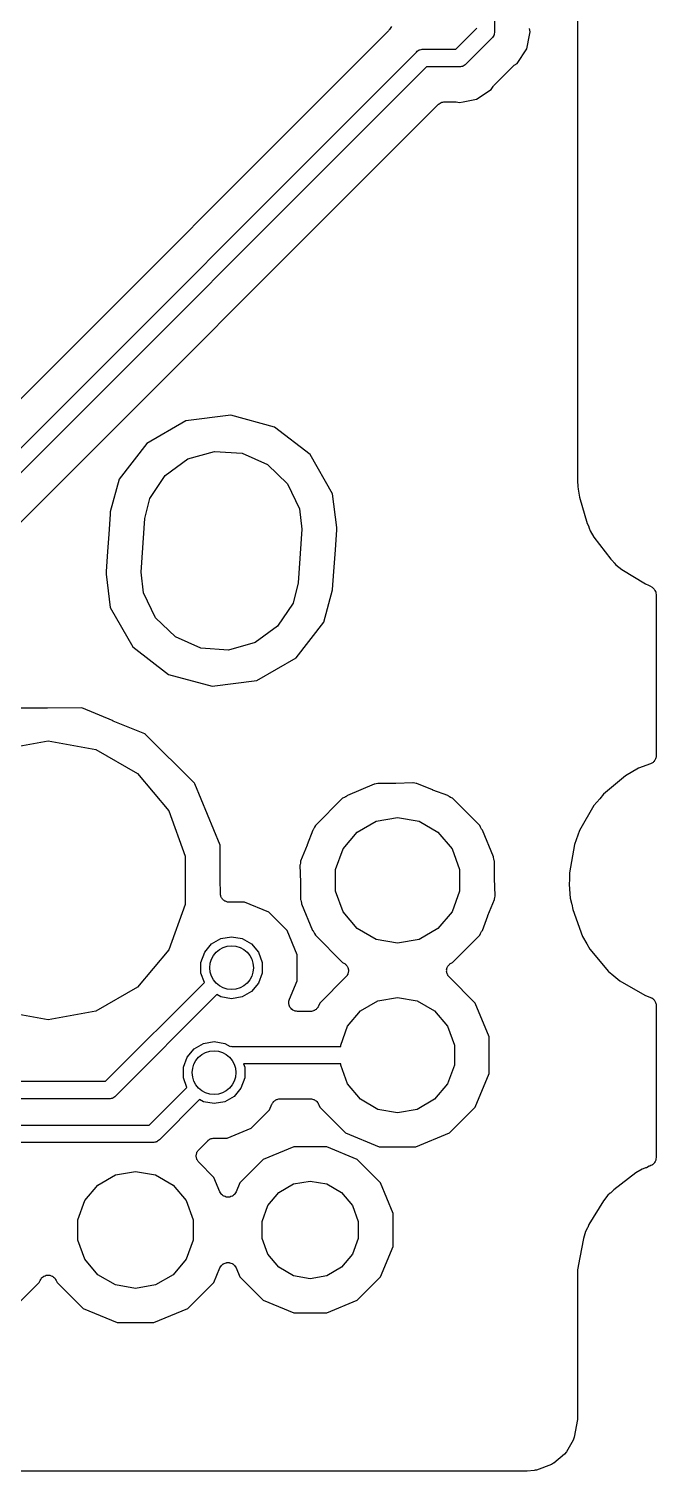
# Model space of a CAD drawing. Extents: x 240.1 to 314.9, y -176.2 to -102.8.
# Drawn here: x 305.79 to 314.91, y -176.23 to -155.27 of the extents above; entities that cross this region are included whole.
import ezdxf

# ---------------------------------------------------------------- set-up
doc = ezdxf.new("R2010")
doc.units = 0
doc.header["$MEASUREMENT"] = 0
doc.layers.add('BLACK', color=7, linetype='CONTINUOUS')

msp = doc.modelspace()

# ---------------------------------------------------------------- linework, layer by layer
at = {"layer": 'BLACK', "linetype": 'CONTINUOUS'}
for p, q in [((312.559, -146.007), (312.559, -155.304)), ((313.767, -154.25), (313.767, -161.853)), ((311.018, -155.294), (304.259, -162.053)), ((311.025, -155.284), (311.018, -155.294)), ((311.034, -155.275), (311.025, -155.284)), ((311.062, -155.232), (311.034, -155.275)), ((311.999, -155.563), (312.305, -155.257)), ((312.559, -155.304), (312.56, -155.321)), ((313.079, -155.31), (313.069, -155.26)), ((313.069, -155.36), (313.079, -155.31)), ((312.518, -155.404), (312.146, -155.776)), ((312.531, -155.393), (312.518, -155.404)), ((312.539, -155.378), (312.531, -155.393)), ((312.549, -155.365), (312.539, -155.378)), ((312.55, -155.359), (312.549, -155.365)), ((312.553, -155.354), (312.55, -155.359)), ((312.556, -155.338), (312.553, -155.354)), ((312.56, -155.321), (312.556, -155.338)), ((313.03, -155.558), (313.069, -155.36)), ((313.069, -155.36), (313.069, -155.36)), ((304.293, -162.738), (311.426, -155.604)), ((311.426, -155.604), (311.437, -155.591)), ((311.437, -155.591), (311.452, -155.583)), ((311.452, -155.583), (311.465, -155.573)), ((311.465, -155.573), (311.471, -155.572)), ((311.471, -155.572), (311.476, -155.569)), ((311.476, -155.569), (311.492, -155.566)), ((311.492, -155.566), (311.509, -155.562)), ((311.509, -155.562), (311.525, -155.563)), ((311.525, -155.563), (311.999, -155.563)), ((312.89, -155.768), (313.03, -155.558)), ((311.573, -155.817), (304.463, -162.926)), ((312.046, -155.817), (311.573, -155.817)), ((312.063, -155.819), (312.046, -155.817)), ((312.079, -155.814), (312.063, -155.819)), ((312.096, -155.811), (312.079, -155.814)), ((312.101, -155.808), (312.096, -155.811)), ((312.106, -155.807), (312.101, -155.808)), ((312.12, -155.797), (312.106, -155.807)), ((312.135, -155.789), (312.12, -155.797)), ((312.146, -155.776), (312.135, -155.789)), ((312.554, -156.086), (312.828, -155.812)), ((312.828, -155.812), (312.838, -155.805)), ((312.838, -155.805), (312.847, -155.796)), ((312.847, -155.796), (312.89, -155.768)), ((312.3, -156.288), (312.51, -156.148)), ((312.51, -156.148), (312.538, -156.105)), ((312.538, -156.105), (312.547, -156.096)), ((312.547, -156.096), (312.554, -156.086)), ((311.746, -156.362), (311.75, -156.359)), ((311.75, -156.359), (311.754, -156.355)), ((311.754, -156.355), (311.768, -156.347)), ((311.768, -156.347), (311.782, -156.337)), ((311.782, -156.337), (311.787, -156.336)), ((311.787, -156.336), (311.792, -156.333)), ((311.792, -156.333), (311.808, -156.33)), ((311.808, -156.33), (311.824, -156.326)), ((311.824, -156.326), (311.83, -156.326)), ((311.83, -156.326), (311.836, -156.325)), ((311.836, -156.325), (311.977, -156.325)), ((311.977, -156.325), (311.989, -156.327)), ((311.989, -156.327), (312.002, -156.328)), ((312.002, -156.328), (312.052, -156.338)), ((312.052, -156.338), (312.102, -156.328)), ((312.102, -156.328), (312.3, -156.288)), ((312.102, -156.328), (312.102, -156.328)), ((305.157, -162.951), (311.746, -156.362)), ((308.074, -160.964), (307.504, -161.291)), ((308.726, -160.881), (308.074, -160.964)), ((309.36, -161.053), (308.726, -160.881)), ((309.879, -161.454), (309.36, -161.053)), ((307.504, -161.291), (307.103, -161.81)), ((307.774, -161.755), (308.1, -161.517)), ((308.1, -161.517), (308.488, -161.406)), ((308.488, -161.406), (308.89, -161.434)), ((308.89, -161.434), (309.258, -161.597)), ((309.258, -161.597), (309.548, -161.877)), ((310.206, -162.024), (309.879, -161.454)), ((307.103, -161.81), (306.974, -162.284)), ((307.549, -162.089), (307.774, -161.755)), ((309.548, -161.877), (309.725, -162.239)), ((313.767, -161.853), (313.768, -161.857)), ((313.768, -161.857), (313.768, -161.867)), ((313.768, -161.867), (313.77, -161.876)), ((313.77, -161.876), (313.773, -161.925)), ((313.773, -161.925), (313.773, -161.926)), ((313.773, -161.926), (313.774, -161.947)), ((313.774, -161.947), (313.775, -161.955)), ((313.775, -161.955), (313.796, -162.071)), ((307.477, -162.382), (307.549, -162.089)), ((310.268, -162.511), (310.206, -162.024)), ((313.796, -162.071), (313.908, -162.456)), ((306.972, -162.32), (306.952, -162.61)), ((306.974, -162.284), (306.972, -162.32)), ((306.972, -162.32), (306.972, -162.32)), ((307.423, -163.161), (307.477, -162.382)), ((309.725, -162.239), (309.757, -162.539)), ((306.952, -162.61), (306.934, -162.863)), ((309.757, -162.539), (309.703, -163.318)), ((310.246, -162.837), (310.266, -162.547)), ((310.266, -162.547), (310.268, -162.511)), ((310.266, -162.547), (310.266, -162.547)), ((313.908, -162.456), (313.929, -162.498)), ((313.929, -162.498), (313.933, -162.51)), ((313.933, -162.51), (313.938, -162.521)), ((313.938, -162.521), (313.949, -162.561)), ((313.949, -162.561), (314.006, -162.654)), ((310.228, -163.09), (310.246, -162.837)), ((310.246, -162.837), (310.246, -162.837)), ((314.006, -162.654), (314.249, -162.973)), ((306.934, -162.863), (306.914, -163.153)), ((306.934, -162.863), (306.934, -162.863)), ((314.249, -162.973), (314.284, -163.005)), ((314.284, -163.005), (314.292, -163.015)), ((314.292, -163.015), (314.301, -163.024)), ((314.301, -163.024), (314.326, -163.057)), ((314.326, -163.057), (314.413, -163.123)), ((306.914, -163.153), (306.912, -163.189)), ((306.912, -163.189), (306.974, -163.676)), ((306.914, -163.153), (306.914, -163.153)), ((307.455, -163.461), (307.423, -163.161)), ((310.211, -163.347), (310.228, -163.09)), ((310.228, -163.09), (310.228, -163.09)), ((314.413, -163.123), (314.754, -163.333)), ((307.632, -163.823), (307.455, -163.461)), ((309.703, -163.318), (309.631, -163.611)), ((310.077, -163.89), (310.206, -163.416)), ((310.206, -163.416), (310.211, -163.347)), ((314.754, -163.333), (314.798, -163.35)), ((314.798, -163.35), (314.809, -163.357)), ((314.809, -163.357), (314.82, -163.362)), ((314.82, -163.362), (314.851, -163.381)), ((314.851, -163.381), (314.865, -163.394)), ((314.865, -163.394), (314.88, -163.407)), ((314.88, -163.407), (314.882, -163.409)), ((314.882, -163.409), (314.883, -163.41)), ((314.883, -163.41), (314.893, -163.428)), ((314.893, -163.428), (314.902, -163.445)), ((314.902, -163.445), (314.903, -163.447)), ((314.903, -163.447), (314.904, -163.45)), ((314.904, -163.45), (314.907, -163.469)), ((314.907, -163.469), (314.91, -163.488)), ((314.91, -163.488), (314.91, -165.829)), ((306.974, -163.676), (307.301, -164.246)), ((309.631, -163.611), (309.406, -163.945)), ((307.922, -164.103), (307.632, -163.823)), ((309.676, -164.409), (310.077, -163.89)), ((308.29, -164.266), (307.922, -164.103)), ((309.406, -163.945), (309.08, -164.183)), ((307.301, -164.246), (307.82, -164.647)), ((308.692, -164.294), (308.29, -164.266)), ((309.08, -164.183), (308.692, -164.294)), ((309.106, -164.736), (309.676, -164.409)), ((307.82, -164.647), (308.454, -164.819)), ((308.454, -164.819), (309.106, -164.736)), ((306.059, -165.138), (305.561, -165.138)), ((306.06, -165.138), (306.059, -165.138)), ((306.558, -165.134), (306.06, -165.138)), ((306.06, -165.138), (306.06, -165.138)), ((307.018, -165.324), (306.558, -165.134)), ((307.018, -165.325), (307.018, -165.324)), ((307.474, -165.509), (307.018, -165.325)), ((307.018, -165.325), (307.018, -165.325)), ((307.48, -165.513), (307.474, -165.509)), ((307.482, -165.514), (307.48, -165.513)), ((308.196, -166.228), (307.482, -165.514)), ((305.378, -165.737), (306.07, -165.615)), ((306.07, -165.615), (306.762, -165.737)), ((306.762, -165.737), (307.371, -166.089)), ((314.826, -165.949), (314.653, -166.012)), ((314.836, -165.943), (314.826, -165.949)), ((314.847, -165.939), (314.836, -165.943)), ((314.855, -165.932), (314.847, -165.939)), ((314.865, -165.927), (314.855, -165.932)), ((314.872, -165.918), (314.865, -165.927)), ((314.88, -165.911), (314.872, -165.918)), ((314.886, -165.901), (314.88, -165.911)), ((314.893, -165.893), (314.886, -165.901)), ((314.897, -165.882), (314.893, -165.893)), ((314.902, -165.873), (314.897, -165.882)), ((314.904, -165.862), (314.902, -165.873)), ((314.908, -165.851), (314.904, -165.862)), ((314.91, -165.829), (314.908, -165.84)), ((314.908, -165.84), (314.908, -165.851)), ((307.371, -166.089), (307.823, -166.628)), ((314.466, -166.12), (314.145, -166.389)), ((314.653, -166.012), (314.466, -166.12)), ((308.197, -166.23), (308.196, -166.228)), ((308.201, -166.237), (308.197, -166.23)), ((308.572, -167.131), (308.201, -166.237)), ((310.406, -166.417), (310.397, -166.425)), ((310.416, -166.411), (310.406, -166.417)), ((310.421, -166.405), (310.416, -166.411)), ((310.808, -166.244), (310.421, -166.405)), ((310.819, -166.244), (310.808, -166.244)), ((310.84, -166.239), (310.819, -166.244)), ((310.819, -166.244), (310.819, -166.244)), ((310.819, -166.244), (310.819, -166.244)), ((310.862, -166.234), (310.84, -166.239)), ((310.87, -166.231), (310.862, -166.234)), ((310.862, -166.234), (310.862, -166.234)), ((310.862, -166.234), (310.862, -166.234)), ((311.118, -166.231), (310.87, -166.231)), ((311.12, -166.231), (311.118, -166.231)), ((311.123, -166.231), (311.12, -166.231)), ((311.371, -166.221), (311.123, -166.231)), ((311.379, -166.223), (311.371, -166.221)), ((311.4, -166.227), (311.379, -166.223)), ((311.379, -166.223), (311.379, -166.223)), ((311.379, -166.223), (311.379, -166.223)), ((311.422, -166.231), (311.4, -166.227)), ((311.43, -166.231), (311.422, -166.231)), ((311.422, -166.231), (311.422, -166.231)), ((311.422, -166.231), (311.422, -166.231)), ((311.659, -166.326), (311.43, -166.231)), ((311.662, -166.327), (311.659, -166.326)), ((311.664, -166.328), (311.662, -166.327)), ((311.881, -166.407), (311.664, -166.328)), ((311.884, -166.411), (311.881, -166.407)), ((311.894, -166.417), (311.884, -166.411)), ((311.903, -166.425), (311.894, -166.417)), ((314.145, -166.389), (314.09, -166.455)), ((307.823, -166.628), (308.064, -167.288)), ((310.352, -166.446), (309.956, -166.842)), ((310.379, -166.434), (310.352, -166.446)), ((310.387, -166.429), (310.379, -166.434)), ((310.397, -166.425), (310.387, -166.429)), ((311.913, -166.429), (311.903, -166.425)), ((311.921, -166.434), (311.913, -166.429)), ((311.948, -166.446), (311.921, -166.434)), ((312.344, -166.842), (311.948, -166.446)), ((314.006, -166.554), (313.797, -166.917)), ((314.09, -166.455), (314.006, -166.554)), ((314.09, -166.455), (314.09, -166.455)), ((310.562, -166.939), (310.837, -166.78)), ((310.837, -166.78), (311.15, -166.725)), ((311.15, -166.725), (311.463, -166.78)), ((311.463, -166.78), (311.738, -166.939)), ((309.917, -166.909), (309.838, -167.126)), ((309.921, -166.906), (309.917, -166.909)), ((309.927, -166.896), (309.921, -166.906)), ((309.935, -166.887), (309.927, -166.896)), ((309.939, -166.877), (309.935, -166.887)), ((309.944, -166.869), (309.939, -166.877)), ((309.956, -166.842), (309.944, -166.869)), ((310.358, -167.183), (310.562, -166.939)), ((311.738, -166.939), (311.942, -167.183)), ((312.356, -166.869), (312.344, -166.842)), ((312.361, -166.877), (312.356, -166.869)), ((312.365, -166.887), (312.361, -166.877)), ((312.373, -166.896), (312.365, -166.887)), ((312.379, -166.906), (312.373, -166.896)), ((312.385, -166.911), (312.379, -166.906)), ((312.546, -167.298), (312.385, -166.911)), ((313.797, -166.917), (313.723, -167.12)), ((308.572, -167.629), (308.572, -167.131)), ((309.836, -167.131), (309.741, -167.36)), ((309.837, -167.128), (309.836, -167.131)), ((309.838, -167.126), (309.837, -167.128)), ((310.249, -167.481), (310.358, -167.183)), ((311.942, -167.183), (312.051, -167.481)), ((313.723, -167.12), (313.65, -167.532)), ((308.064, -167.288), (308.064, -167.992)), ((309.733, -167.411), (309.731, -167.419)), ((309.731, -167.419), (309.741, -167.667)), ((309.737, -167.39), (309.733, -167.411)), ((309.733, -167.411), (309.733, -167.411)), ((309.733, -167.411), (309.733, -167.411)), ((309.741, -167.368), (309.737, -167.39)), ((309.741, -167.36), (309.741, -167.368)), ((309.741, -167.368), (309.741, -167.368)), ((309.741, -167.368), (309.741, -167.368)), ((312.546, -167.309), (312.546, -167.298)), ((312.551, -167.33), (312.546, -167.309)), ((312.546, -167.309), (312.546, -167.309)), ((312.546, -167.309), (312.546, -167.309)), ((312.556, -167.352), (312.551, -167.33)), ((312.559, -167.36), (312.556, -167.352)), ((312.556, -167.352), (312.556, -167.352)), ((312.556, -167.352), (312.556, -167.352)), ((312.559, -167.608), (312.559, -167.36)), ((308.572, -167.63), (308.572, -167.629)), ((308.574, -167.832), (308.572, -167.63)), ((308.572, -167.63), (308.572, -167.63)), ((309.741, -167.667), (309.741, -167.67)), ((309.741, -167.67), (309.741, -167.672)), ((309.741, -167.672), (309.741, -167.92)), ((310.249, -167.799), (310.249, -167.481)), ((312.051, -167.481), (312.051, -167.799)), ((312.559, -167.61), (312.559, -167.608)), ((312.559, -167.613), (312.559, -167.61)), ((312.569, -167.861), (312.559, -167.613)), ((313.65, -167.622), (313.643, -167.7)), ((313.65, -167.611), (313.649, -167.616)), ((313.649, -167.616), (313.65, -167.622)), ((313.65, -167.532), (313.65, -167.611)), ((308.575, -167.842), (308.574, -167.832)), ((308.575, -167.853), (308.575, -167.842)), ((308.579, -167.863), (308.575, -167.853)), ((308.582, -167.875), (308.579, -167.863)), ((308.587, -167.884), (308.582, -167.875)), ((308.591, -167.894), (308.587, -167.884)), ((310.358, -168.097), (310.249, -167.799)), ((312.051, -167.799), (311.942, -168.097)), ((312.563, -167.89), (312.567, -167.869)), ((312.567, -167.869), (312.569, -167.861)), ((312.567, -167.869), (312.567, -167.869)), ((312.567, -167.869), (312.567, -167.869)), ((313.643, -167.7), (313.66, -167.898)), ((308.064, -167.992), (307.823, -168.652)), ((308.598, -167.903), (308.591, -167.894)), ((308.604, -167.913), (308.598, -167.903)), ((308.612, -167.92), (308.604, -167.913)), ((308.619, -167.928), (308.612, -167.92)), ((308.629, -167.934), (308.619, -167.928)), ((308.638, -167.941), (308.629, -167.934)), ((308.648, -167.945), (308.638, -167.941)), ((308.657, -167.95), (308.648, -167.945)), ((308.669, -167.952), (308.657, -167.95)), ((308.68, -167.956), (308.669, -167.952)), ((308.69, -167.956), (308.68, -167.956)), ((308.701, -167.957), (308.69, -167.956)), ((308.926, -167.957), (308.701, -167.957)), ((309.277, -168.103), (308.926, -167.957)), ((309.741, -167.92), (309.744, -167.928)), ((309.744, -167.928), (309.744, -167.928)), ((309.744, -167.928), (309.744, -167.928)), ((309.744, -167.928), (309.749, -167.95)), ((309.749, -167.95), (309.754, -167.971)), ((309.754, -167.971), (309.754, -167.971)), ((309.754, -167.971), (309.754, -167.971)), ((309.754, -167.971), (309.754, -167.982)), ((309.754, -167.982), (309.915, -168.369)), ((310.562, -168.341), (310.358, -168.097)), ((311.942, -168.097), (311.738, -168.341)), ((312.464, -168.149), (312.559, -167.92)), ((312.559, -167.912), (312.563, -167.89)), ((312.559, -167.92), (312.559, -167.912)), ((312.559, -167.912), (312.559, -167.912)), ((312.559, -167.912), (312.559, -167.912)), ((313.66, -167.898), (313.681, -167.974)), ((313.681, -167.974), (313.681, -167.979)), ((313.681, -167.979), (313.683, -167.985)), ((313.683, -167.985), (313.697, -168.062)), ((313.697, -168.062), (313.84, -168.455)), ((309.544, -168.37), (309.277, -168.103)), ((312.383, -168.371), (312.462, -168.154)), ((312.462, -168.154), (312.463, -168.152)), ((312.463, -168.152), (312.464, -168.149)), ((308.447, -168.564), (308.583, -168.486)), ((308.583, -168.486), (308.737, -168.459)), ((308.737, -168.459), (308.891, -168.486)), ((308.891, -168.486), (309.027, -168.564)), ((309.69, -168.721), (309.544, -168.37)), ((309.915, -168.369), (309.921, -168.374)), ((309.921, -168.374), (309.927, -168.384)), ((309.927, -168.384), (309.935, -168.393)), ((309.935, -168.393), (309.939, -168.403)), ((309.939, -168.403), (309.944, -168.411)), ((309.944, -168.411), (309.956, -168.438)), ((309.956, -168.438), (310.352, -168.834)), ((310.837, -168.5), (310.562, -168.341)), ((311.15, -168.555), (310.837, -168.5)), ((311.463, -168.5), (311.15, -168.555)), ((311.738, -168.341), (311.463, -168.5)), ((311.948, -168.834), (312.344, -168.438)), ((312.344, -168.438), (312.356, -168.411)), ((312.356, -168.411), (312.361, -168.403)), ((312.361, -168.403), (312.365, -168.393)), ((312.365, -168.393), (312.373, -168.384)), ((312.373, -168.384), (312.379, -168.374)), ((312.379, -168.374), (312.383, -168.371)), ((313.84, -168.455), (313.901, -168.561)), ((307.823, -168.652), (307.371, -169.191)), ((308.292, -168.832), (308.346, -168.684)), ((308.346, -168.684), (308.447, -168.564)), ((309.027, -168.564), (309.128, -168.684)), ((309.128, -168.684), (309.181, -168.832)), ((309.69, -169.099), (309.69, -168.721)), ((313.901, -168.561), (313.948, -168.642)), ((313.948, -168.642), (314.217, -168.963)), ((308.292, -168.988), (308.292, -168.832)), ((309.181, -168.832), (309.181, -168.988)), ((310.352, -168.834), (310.359, -168.837)), ((310.359, -168.837), (310.37, -168.845)), ((310.37, -168.845), (310.383, -168.85)), ((310.383, -168.85), (310.389, -168.856)), ((310.389, -168.856), (310.396, -168.861)), ((310.396, -168.861), (310.404, -168.872)), ((310.404, -168.872), (310.414, -168.882)), ((310.414, -168.882), (310.418, -168.889)), ((310.418, -168.889), (310.423, -168.896)), ((310.423, -168.896), (310.427, -168.909)), ((310.427, -168.909), (310.433, -168.922)), ((310.433, -168.922), (310.433, -168.93)), ((310.433, -168.93), (310.436, -168.938)), ((311.864, -168.938), (311.867, -168.93)), ((311.867, -168.922), (311.873, -168.909)), ((311.867, -168.93), (311.867, -168.922)), ((311.873, -168.909), (311.877, -168.896)), ((311.877, -168.896), (311.882, -168.889)), ((311.882, -168.889), (311.886, -168.882)), ((311.886, -168.882), (311.896, -168.872)), ((311.896, -168.872), (311.904, -168.861)), ((311.904, -168.861), (311.911, -168.856)), ((311.911, -168.856), (311.917, -168.85)), ((311.917, -168.85), (311.93, -168.845)), ((311.93, -168.845), (311.941, -168.837)), ((311.941, -168.837), (311.948, -168.834)), ((306.906, -170.561), (308.342, -169.125)), ((308.342, -169.125), (308.292, -168.988)), ((309.128, -169.136), (309.027, -169.256)), ((309.181, -168.988), (309.128, -169.136)), ((309.578, -169.369), (309.69, -169.099)), ((310.4, -169.044), (310.02, -169.425)), ((310.408, -169.033), (310.4, -169.044)), ((310.417, -169.023), (310.408, -169.033)), ((310.42, -169.015), (310.417, -169.023)), ((310.425, -169.008), (310.42, -169.015)), ((310.429, -168.995), (310.425, -169.008)), ((310.434, -168.982), (310.429, -168.995)), ((310.437, -168.966), (310.434, -168.974)), ((310.434, -168.974), (310.434, -168.982)), ((310.436, -168.938), (310.435, -168.952)), ((310.435, -168.952), (310.437, -168.966)), ((311.863, -168.966), (311.865, -168.952)), ((311.866, -168.974), (311.863, -168.966)), ((311.865, -168.952), (311.864, -168.938)), ((311.866, -168.982), (311.866, -168.974)), ((311.871, -168.995), (311.866, -168.982)), ((311.875, -169.008), (311.871, -168.995)), ((311.88, -169.015), (311.875, -169.008)), ((311.883, -169.023), (311.88, -169.015)), ((311.892, -169.033), (311.883, -169.023)), ((311.9, -169.044), (311.892, -169.033)), ((312.28, -169.425), (311.9, -169.044)), ((314.217, -168.963), (314.264, -169.003)), ((314.264, -169.003), (314.264, -169.003)), ((314.264, -169.003), (314.382, -169.102)), ((314.382, -169.102), (314.745, -169.311)), ((307.371, -169.191), (306.762, -169.543)), ((308.525, -169.301), (307.053, -170.774)), ((308.583, -169.334), (308.525, -169.301)), ((308.737, -169.361), (308.583, -169.334)), ((308.891, -169.334), (308.737, -169.361)), ((309.027, -169.256), (308.891, -169.334)), ((310.863, -169.392), (311.15, -169.342)), ((311.15, -169.342), (311.437, -169.392)), ((314.745, -169.311), (314.826, -169.341)), ((314.826, -169.341), (314.836, -169.346)), ((314.836, -169.346), (314.847, -169.35)), ((314.847, -169.35), (314.855, -169.357)), ((306.07, -169.665), (305.378, -169.543)), ((306.762, -169.543), (306.07, -169.665)), ((309.568, -169.412), (309.57, -169.404)), ((309.57, -169.426), (309.568, -169.412)), ((309.57, -169.396), (309.575, -169.383)), ((309.57, -169.404), (309.57, -169.396)), ((309.57, -169.44), (309.57, -169.426)), ((309.573, -169.448), (309.57, -169.44)), ((309.574, -169.456), (309.573, -169.448)), ((309.58, -169.468), (309.574, -169.456)), ((309.575, -169.383), (309.578, -169.369)), ((309.585, -169.481), (309.58, -169.468)), ((309.59, -169.488), (309.585, -169.481)), ((309.594, -169.495), (309.59, -169.488)), ((309.604, -169.505), (309.594, -169.495)), ((309.613, -169.515), (309.604, -169.505)), ((309.621, -169.519), (309.613, -169.515)), ((309.627, -169.525), (309.621, -169.519)), ((309.64, -169.53), (309.627, -169.525)), ((309.652, -169.537), (309.64, -169.53)), ((309.66, -169.539), (309.652, -169.537)), ((309.668, -169.542), (309.66, -169.539)), ((309.681, -169.543), (309.668, -169.542)), ((309.695, -169.545), (309.681, -169.543)), ((309.885, -169.545), (309.695, -169.545)), ((309.893, -169.544), (309.885, -169.545)), ((309.901, -169.544), (309.893, -169.544)), ((309.915, -169.54), (309.901, -169.544)), ((309.928, -169.537), (309.915, -169.54)), ((309.935, -169.533), (309.928, -169.537)), ((309.943, -169.531), (309.935, -169.533)), ((309.954, -169.522), (309.943, -169.531)), ((309.966, -169.515), (309.954, -169.522)), ((309.972, -169.509), (309.966, -169.515)), ((309.978, -169.504), (309.972, -169.509)), ((309.986, -169.492), (309.978, -169.504)), ((309.995, -169.481), (309.986, -169.492)), ((309.998, -169.474), (309.995, -169.481)), ((310.002, -169.467), (309.998, -169.474)), ((310.02, -169.425), (310.002, -169.467)), ((310.424, -169.761), (310.611, -169.538)), ((310.611, -169.538), (310.863, -169.392)), ((311.437, -169.392), (311.689, -169.538)), ((311.689, -169.538), (311.876, -169.761)), ((312.483, -169.915), (312.28, -169.425)), ((314.855, -169.357), (314.865, -169.363)), ((314.865, -169.363), (314.872, -169.371)), ((314.872, -169.371), (314.88, -169.378)), ((314.88, -169.378), (314.886, -169.388)), ((314.886, -169.388), (314.893, -169.397)), ((314.893, -169.397), (314.897, -169.407)), ((314.897, -169.407), (314.902, -169.417)), ((314.902, -169.417), (314.904, -169.428)), ((314.904, -169.428), (314.908, -169.438)), ((314.908, -169.438), (314.908, -169.449)), ((314.908, -169.449), (314.91, -169.46)), ((314.91, -169.46), (314.91, -171.67)), ((310.325, -170.034), (310.424, -169.761)), ((311.876, -169.761), (311.976, -170.034)), ((308.329, -170.01), (308.483, -169.983)), ((308.483, -169.983), (308.637, -170.01)), ((312.483, -170.445), (312.483, -169.915)), ((308.092, -170.208), (308.193, -170.088)), ((308.193, -170.088), (308.329, -170.01)), ((308.637, -170.01), (308.715, -170.054)), ((308.715, -170.054), (308.726, -170.052)), ((308.726, -170.052), (308.743, -170.053)), ((308.743, -170.053), (310.325, -170.053)), ((310.325, -170.053), (310.325, -170.034)), ((311.976, -170.034), (311.976, -170.326)), ((308.038, -170.356), (308.092, -170.208)), ((308.038, -170.512), (308.038, -170.356)), ((310.325, -170.307), (308.91, -170.307)), ((308.91, -170.307), (308.928, -170.356)), ((308.928, -170.356), (308.928, -170.512)), ((310.325, -170.326), (310.325, -170.307)), ((310.424, -170.599), (310.325, -170.326)), ((311.976, -170.326), (311.876, -170.599)), ((305.361, -170.561), (306.906, -170.561)), ((308.088, -170.649), (308.038, -170.512)), ((308.928, -170.512), (308.874, -170.66)), ((310.611, -170.822), (310.424, -170.599)), ((311.876, -170.599), (311.689, -170.822)), ((312.28, -170.935), (312.483, -170.445)), ((306.953, -170.815), (305.314, -170.815)), ((306.97, -170.816), (306.953, -170.815)), ((306.986, -170.812), (306.97, -170.816)), ((307.003, -170.809), (306.986, -170.812)), ((307.008, -170.806), (307.003, -170.809)), ((307.013, -170.805), (307.008, -170.806)), ((307.027, -170.795), (307.013, -170.805)), ((307.042, -170.787), (307.027, -170.795)), ((307.053, -170.774), (307.042, -170.787)), ((307.541, -171.196), (308.088, -170.649)), ((308.773, -170.78), (308.637, -170.858)), ((308.874, -170.66), (308.773, -170.78)), ((309.39, -170.827), (309.398, -170.823)), ((309.398, -170.823), (309.411, -170.82)), ((309.411, -170.82), (309.424, -170.816)), ((309.424, -170.816), (309.433, -170.816)), ((309.433, -170.816), (309.441, -170.815)), ((309.441, -170.815), (309.885, -170.815)), ((309.885, -170.815), (309.893, -170.816)), ((309.893, -170.816), (309.901, -170.816)), ((309.901, -170.816), (309.915, -170.82)), ((309.915, -170.82), (309.928, -170.823)), ((309.928, -170.823), (309.935, -170.827)), ((310.863, -170.968), (310.611, -170.822)), ((311.689, -170.822), (311.437, -170.968)), ((308.271, -170.825), (307.688, -171.409)), ((308.329, -170.858), (308.271, -170.825)), ((308.483, -170.885), (308.329, -170.858)), ((308.637, -170.858), (308.483, -170.885)), ((309.023, -171.241), (309.29, -170.974)), ((309.29, -170.974), (309.324, -170.893)), ((309.324, -170.893), (309.328, -170.886)), ((309.328, -170.886), (309.331, -170.879)), ((309.331, -170.879), (309.34, -170.868)), ((309.34, -170.868), (309.347, -170.856)), ((309.347, -170.856), (309.354, -170.851)), ((309.354, -170.851), (309.359, -170.845)), ((309.359, -170.845), (309.371, -170.838)), ((309.371, -170.838), (309.382, -170.829)), ((309.382, -170.829), (309.39, -170.827)), ((309.935, -170.827), (309.943, -170.829)), ((309.943, -170.829), (309.954, -170.838)), ((309.954, -170.838), (309.966, -170.845)), ((309.966, -170.845), (309.972, -170.851)), ((309.972, -170.851), (309.978, -170.856)), ((309.978, -170.856), (309.986, -170.868)), ((309.986, -170.868), (309.995, -170.879)), ((309.995, -170.879), (309.998, -170.886)), ((309.998, -170.886), (310.002, -170.893)), ((310.002, -170.893), (310.02, -170.935)), ((310.02, -170.935), (310.395, -171.31)), ((311.15, -171.018), (310.863, -170.968)), ((311.437, -170.968), (311.15, -171.018)), ((311.905, -171.31), (312.28, -170.935)), ((301.758, -171.196), (307.541, -171.196)), ((308.672, -171.386), (309.023, -171.241)), ((307.588, -171.45), (301.805, -171.45)), ((307.605, -171.451), (307.588, -171.45)), ((307.621, -171.447), (307.605, -171.451)), ((307.638, -171.444), (307.621, -171.447)), ((307.643, -171.441), (307.638, -171.444)), ((307.649, -171.44), (307.643, -171.441)), ((307.662, -171.43), (307.649, -171.44)), ((307.677, -171.422), (307.662, -171.43)), ((307.688, -171.409), (307.677, -171.422)), ((308.259, -171.556), (308.391, -171.424)), ((308.391, -171.424), (308.396, -171.42)), ((308.396, -171.42), (308.399, -171.416)), ((308.399, -171.416), (308.414, -171.408)), ((308.414, -171.408), (308.427, -171.398)), ((308.427, -171.398), (308.433, -171.397)), ((308.433, -171.397), (308.438, -171.394)), ((308.438, -171.394), (308.454, -171.391)), ((308.454, -171.391), (308.47, -171.387)), ((308.47, -171.387), (308.476, -171.387)), ((308.476, -171.387), (308.481, -171.386)), ((308.481, -171.386), (308.672, -171.386)), ((310.395, -171.31), (310.885, -171.513)), ((311.415, -171.513), (311.905, -171.31)), ((308.223, -171.635), (308.225, -171.624)), ((308.223, -171.646), (308.223, -171.635)), ((308.223, -171.657), (308.223, -171.646)), ((308.225, -171.667), (308.223, -171.657)), ((308.225, -171.624), (308.226, -171.613)), ((308.226, -171.613), (308.231, -171.603)), ((308.231, -171.603), (308.234, -171.592)), ((308.234, -171.592), (308.24, -171.583)), ((308.24, -171.583), (308.245, -171.573)), ((308.245, -171.573), (308.253, -171.565)), ((308.253, -171.565), (308.259, -171.556)), ((309.64, -171.513), (309.197, -171.697)), ((310.12, -171.513), (309.64, -171.513)), ((310.563, -171.697), (310.12, -171.513)), ((310.885, -171.513), (311.415, -171.513)), ((307.049, -171.92), (307.34, -171.869)), ((307.34, -171.869), (307.631, -171.92)), ((308.226, -171.678), (308.225, -171.667)), ((308.231, -171.689), (308.226, -171.678)), ((308.234, -171.699), (308.231, -171.689)), ((308.24, -171.708), (308.234, -171.699)), ((308.245, -171.718), (308.24, -171.708)), ((308.253, -171.726), (308.245, -171.718)), ((308.259, -171.735), (308.253, -171.726)), ((308.481, -171.957), (308.259, -171.735)), ((309.197, -171.697), (308.857, -172.037)), ((310.903, -172.037), (310.563, -171.697)), ((314.705, -171.836), (314.612, -171.893)), ((314.745, -171.825), (314.705, -171.836)), ((314.756, -171.82), (314.745, -171.825)), ((314.768, -171.816), (314.756, -171.82)), ((314.81, -171.795), (314.768, -171.816)), ((314.818, -171.792), (314.81, -171.795)), ((314.832, -171.786), (314.818, -171.792)), ((314.846, -171.78), (314.832, -171.786)), ((314.852, -171.776), (314.846, -171.78)), ((314.858, -171.773), (314.852, -171.776)), ((314.869, -171.762), (314.858, -171.773)), ((314.88, -171.752), (314.869, -171.762)), ((314.884, -171.746), (314.88, -171.752)), ((314.888, -171.741), (314.884, -171.746)), ((314.895, -171.727), (314.888, -171.741)), ((314.902, -171.714), (314.895, -171.727)), ((314.904, -171.707), (314.902, -171.714)), ((314.906, -171.701), (314.904, -171.707)), ((314.907, -171.685), (314.906, -171.701)), ((314.91, -171.67), (314.907, -171.685)), ((306.603, -172.294), (306.793, -172.068)), ((306.793, -172.068), (307.049, -171.92)), ((307.631, -171.92), (307.887, -172.068)), ((307.887, -172.068), (308.077, -172.294)), ((308.568, -172.168), (308.481, -171.957)), ((308.857, -172.037), (308.803, -172.168)), ((309.424, -172.177), (309.637, -172.053)), ((309.637, -172.053), (309.88, -172.011)), ((309.88, -172.011), (310.123, -172.053)), ((310.123, -172.053), (310.336, -172.177)), ((311.087, -172.48), (310.903, -172.037)), ((314.612, -171.893), (314.293, -172.136)), ((308.577, -172.182), (308.568, -172.168)), ((308.585, -172.196), (308.577, -172.182)), ((308.589, -172.2), (308.585, -172.196)), ((308.592, -172.205), (308.589, -172.2)), ((308.605, -172.215), (308.592, -172.205)), ((308.617, -172.226), (308.605, -172.215)), ((308.623, -172.228), (308.617, -172.226)), ((308.627, -172.232), (308.623, -172.228)), ((308.643, -172.237), (308.627, -172.232)), ((308.658, -172.243), (308.643, -172.237)), ((308.664, -172.243), (308.658, -172.243)), ((308.669, -172.245), (308.664, -172.243)), ((308.686, -172.244), (308.669, -172.245)), ((308.702, -172.245), (308.686, -172.244)), ((308.708, -172.243), (308.702, -172.245)), ((308.713, -172.243), (308.708, -172.243)), ((308.728, -172.237), (308.713, -172.243)), ((308.744, -172.232), (308.728, -172.237)), ((308.749, -172.228), (308.744, -172.232)), ((308.754, -172.226), (308.749, -172.228)), ((308.766, -172.215), (308.754, -172.226)), ((308.779, -172.205), (308.766, -172.215)), ((308.782, -172.2), (308.779, -172.205)), ((308.786, -172.196), (308.782, -172.2)), ((308.794, -172.182), (308.786, -172.196)), ((308.803, -172.168), (308.794, -172.182)), ((309.266, -172.365), (309.424, -172.177)), ((310.336, -172.177), (310.494, -172.365)), ((314.209, -172.213), (314.143, -172.3)), ((314.242, -172.188), (314.209, -172.213)), ((314.251, -172.179), (314.242, -172.188)), ((314.261, -172.171), (314.251, -172.179)), ((314.293, -172.136), (314.261, -172.171)), ((306.502, -172.572), (306.603, -172.294)), ((308.077, -172.294), (308.178, -172.572)), ((309.181, -172.597), (309.266, -172.365)), ((310.494, -172.365), (310.578, -172.597)), ((311.087, -172.96), (311.087, -172.48)), ((314.143, -172.3), (313.933, -172.641)), ((306.502, -172.868), (306.502, -172.572)), ((308.178, -172.572), (308.178, -172.868)), ((309.181, -172.843), (309.181, -172.597)), ((310.578, -172.597), (310.578, -172.843)), ((313.904, -172.707), (313.882, -172.742)), ((313.909, -172.696), (313.904, -172.707)), ((313.916, -172.685), (313.909, -172.696)), ((313.933, -172.641), (313.916, -172.685)), ((306.603, -173.146), (306.502, -172.868)), ((308.178, -172.868), (308.077, -173.146)), ((309.266, -173.075), (309.181, -172.843)), ((310.578, -172.843), (310.494, -173.075)), ((313.852, -172.847), (313.777, -173.249)), ((313.882, -172.742), (313.852, -172.847)), ((309.424, -173.263), (309.266, -173.075)), ((310.494, -173.075), (310.336, -173.263)), ((310.903, -173.403), (311.087, -172.96)), ((306.793, -173.372), (306.603, -173.146)), ((308.077, -173.146), (307.887, -173.372)), ((308.481, -173.483), (308.568, -173.272)), ((308.568, -173.272), (308.577, -173.258)), ((308.577, -173.258), (308.585, -173.244)), ((308.585, -173.244), (308.589, -173.24)), ((308.589, -173.24), (308.592, -173.235)), ((308.592, -173.235), (308.605, -173.225)), ((308.605, -173.225), (308.617, -173.214)), ((308.617, -173.214), (308.623, -173.212)), ((308.623, -173.212), (308.627, -173.208)), ((308.627, -173.208), (308.643, -173.203)), ((308.643, -173.203), (308.658, -173.197)), ((308.658, -173.197), (308.664, -173.197)), ((308.664, -173.197), (308.669, -173.195)), ((308.669, -173.195), (308.686, -173.196)), ((308.686, -173.196), (308.702, -173.195)), ((308.702, -173.195), (308.708, -173.197)), ((308.708, -173.197), (308.713, -173.197)), ((308.713, -173.197), (308.728, -173.203)), ((308.728, -173.203), (308.744, -173.208)), ((308.744, -173.208), (308.749, -173.212)), ((308.749, -173.212), (308.754, -173.214)), ((308.754, -173.214), (308.766, -173.225)), ((308.766, -173.225), (308.779, -173.235)), ((308.779, -173.235), (308.782, -173.24)), ((308.782, -173.24), (308.786, -173.244)), ((308.786, -173.244), (308.794, -173.258)), ((308.794, -173.258), (308.803, -173.272)), ((308.803, -173.272), (308.857, -173.403)), ((309.637, -173.386), (309.424, -173.263)), ((310.336, -173.263), (310.123, -173.386)), ((313.777, -173.25), (313.767, -173.3)), ((313.767, -173.3), (313.767, -175.454)), ((313.777, -173.249), (313.777, -173.25)), ((313.777, -173.25), (313.777, -173.25)), ((305.563, -173.861), (305.941, -173.483)), ((305.941, -173.483), (305.953, -173.455)), ((305.953, -173.455), (305.962, -173.441)), ((305.962, -173.441), (305.969, -173.426)), ((305.969, -173.426), (305.973, -173.423)), ((305.973, -173.423), (305.976, -173.418)), ((305.976, -173.418), (305.99, -173.408)), ((305.99, -173.408), (306.002, -173.396)), ((306.002, -173.396), (306.007, -173.394)), ((306.007, -173.394), (306.011, -173.391)), ((306.011, -173.391), (306.027, -173.386)), ((306.027, -173.386), (306.043, -173.38)), ((306.043, -173.38), (306.048, -173.379)), ((306.048, -173.379), (306.053, -173.378)), ((306.053, -173.378), (306.07, -173.378)), ((306.07, -173.378), (306.087, -173.378)), ((306.087, -173.378), (306.092, -173.379)), ((306.092, -173.379), (306.097, -173.38)), ((306.097, -173.38), (306.113, -173.386)), ((306.113, -173.386), (306.129, -173.391)), ((306.129, -173.391), (306.133, -173.394)), ((306.133, -173.394), (306.138, -173.396)), ((306.138, -173.396), (306.15, -173.408)), ((306.15, -173.408), (306.164, -173.418)), ((306.164, -173.418), (306.167, -173.423)), ((306.167, -173.423), (306.171, -173.426)), ((306.171, -173.426), (306.178, -173.441)), ((306.178, -173.441), (306.187, -173.455)), ((306.187, -173.455), (306.199, -173.483)), ((306.199, -173.483), (306.577, -173.861)), ((307.049, -173.52), (306.793, -173.372)), ((307.34, -173.571), (307.049, -173.52)), ((307.631, -173.52), (307.34, -173.571)), ((307.887, -173.372), (307.631, -173.52)), ((308.103, -173.861), (308.481, -173.483)), ((308.857, -173.403), (309.197, -173.743)), ((309.88, -173.429), (309.637, -173.386)), ((310.123, -173.386), (309.88, -173.429)), ((310.563, -173.743), (310.903, -173.403)), ((309.197, -173.743), (309.64, -173.927)), ((310.12, -173.927), (310.563, -173.743)), ((306.577, -173.861), (307.072, -174.066)), ((307.608, -174.066), (308.103, -173.861)), ((309.64, -173.927), (310.12, -173.927)), ((307.072, -174.066), (307.608, -174.066)), ((313.765, -175.476), (313.72, -175.733)), ((313.767, -175.454), (313.765, -175.465)), ((313.765, -175.465), (313.765, -175.476)), ((313.705, -175.774), (313.605, -175.947)), ((313.72, -175.733), (313.705, -175.774)), ((313.577, -175.981), (313.424, -176.109)), ((313.605, -175.947), (313.577, -175.981)), ((313.605, -175.947), (313.605, -175.947)), ((313.025, -176.226), (241.871, -176.226)), ((313.031, -176.225), (313.025, -176.226)), ((313.036, -176.226), (313.031, -176.225)), ((313.137, -176.217), (313.036, -176.226)), ((313.153, -176.212), (313.137, -176.217)), ((313.169, -176.21), (313.153, -176.212)), ((313.386, -176.131), (313.169, -176.21)), ((313.418, -176.112), (313.386, -176.131)), ((313.424, -176.109), (313.418, -176.112))]:
    msp.add_line(p, q, dxfattribs=at)
at = {"layer": 'BLACK'}
for centre in [(308.737, -168.91), (308.483, -170.434)]:
    msp.add_circle(centre, 0.318, dxfattribs=at)

doc.saveas('drawing.dxf')
